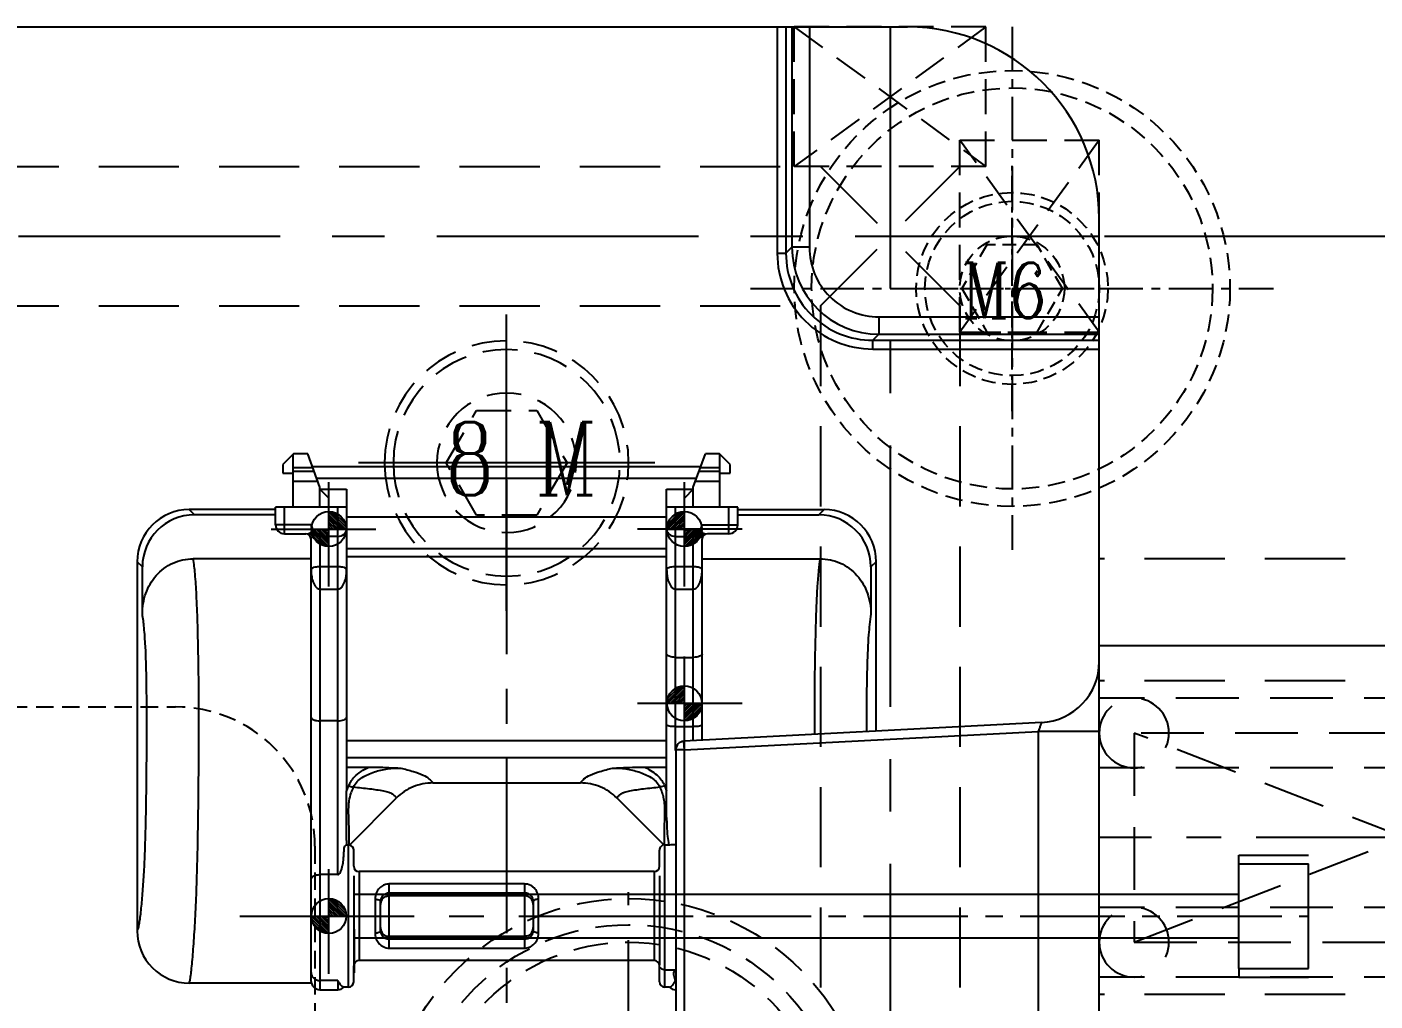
# Model space of a CAD drawing. Header units: millimetres. Extents: x 25970 to 27273, y -22508 to -21586.
# Drawn here: x 26645.1 to 26722.4, y -21771.6 to -21715.7 of the extents above; entities that cross this region are included whole.
import ezdxf

# ---------------------------------------------------------------- set-up
doc = ezdxf.new("R2010")
doc.units = ezdxf.units.MM
doc.header["$LTSCALE"] = 8
for name, pattern in [('CENTER', [2, 1.25, -0.25, 0.25, -0.25]), ('CENTER2', [1.125, 0.75, -0.125, 0.125, -0.125]), ('HIDDEN', [0.375, 0.25, -0.125]), ('HIDDEN2', [0.1875, 0.125, -0.0625])]:
    doc.linetypes.add(name, pattern=pattern)
doc.layers.get('DEFPOINTS').update_dxf_attribs({"color": 6})
for name, color, linetype in [('Cav-cor', 30, 'Continuous'), ('CL', 1, 'Continuous'), ('PIN', 5, 'Continuous'), ('SCREW', 52, 'HIDDEN'), ('SLIDE', 6, 'Continuous'), ('SP', 3, 'Continuous'), ('SPRING', 7, 'Continuous'), ('WT', 4, 'Continuous')]:
    doc.layers.add(name, color=color, linetype=linetype)
doc.layers.add('dim', color=3, linetype='Continuous', lineweight=15)
doc.styles.add('ROMANC', font='RomanC.ttf', dxfattribs={"width": 0.8, "height": 7})
doc.styles.get("Standard").update_dxf_attribs({"font": 'txt.shx', "width": 0.8, "bigfont": 'chineset.shx'})
doc.dimstyles.new('ISO-25', dxfattribs={"dimtxt": 5, "dimasz": 4, "dimexe": 0.3, "dimexo": 0.3, "dimtad": 0, "dimzin": 1, "dimdsep": 46, "dimtxsty": 'Standard', "dimcen": 0, "dimclrd": 3, "dimclre": 3, "dimclrt": 3, "dimazin": 0, "dimtfac": 1, "dimtofl": 0, "dimtmove": 0, "dimatfit": 0, "dimfxl": 0, "dimarcsym": 0})

# ---------------------------------------------------------------- blocks, each defined once
blk = doc.blocks.new('20130710.090407')
at = {"layer": 'SCREW', "linetype": 'CENTER', "ltscale": 0.15}
for p, q in [((0, -7.042), (0, 7.042)), ((-7, 0), (7, 0))]:
    blk.add_line(p, q, dxfattribs=at)
at = {"layer": 'SCREW', "linetype": 'HIDDEN', "ltscale": 0.4}
blk.add_lwpolyline([(-1.443, 2.5), (-2.887, 0), (-1.443, -2.5), (1.443, -2.5), (2.887, 0), (1.443, 2.5)], close=True, dxfattribs=at)
for radius in [5.5, 5, 3]:
    blk.add_circle((0, 0), radius, dxfattribs=at)
at = {"layer": 'dim', "style": 'ROMANC', "width": 0.8}
blk.add_text('M6', height=3.1716, dxfattribs=at).set_placement((-2.885, -1.703))
blk = doc.blocks.new('20130710.090411')
at = {"layer": 'SP', "color": 145, "linetype": 'CENTER', "ltscale": 0.25}
for p, q in [((0, 15), (0, -15)), ((-15, 0), (15, 0))]:
    blk.add_line(p, q, dxfattribs=at)
at = {"layer": 'SP', "color": 145, "linetype": 'HIDDEN', "ltscale": 0.5}
for radius in [12.5, 11.5]:
    blk.add_circle((0, 0), radius, dxfattribs=at)
at = {"layer": 'SCREW'}
blk.add_blockref('20130710.090407', (0, 0), dxfattribs=at)
blk = doc.blocks.new('20160817.182039')
at = {"layer": 'SPRING', "color": 101, "linetype": 'HIDDEN', "ltscale": 1.8}
for p, q in [((-35, 8), (-35, -8)), ((0, 8), (-35, 8)), ((0, 8), (0, -8)), ((-33, -6), (-33, 6)), ((-33, 6), (-2, 6)), ((-33, 6), (-2, -6)), ((-2, 6), (-33, -6)), ((-2, 6), (-2, -6)), ((0, 4), (-35, 4)), ((0, -4), (-35, -4)), ((-2, -6), (-33, -6)), ((0, -8), (-35, -8))]:
    blk.add_line(p, q, dxfattribs=at)
at = {"layer": 'SPRING', "color": 101, "linetype": 'CENTER'}
blk.add_line((0, 0), (-35, 0), dxfattribs=at)
at = {"layer": 'SPRING', "color": 101, "linetype": 'HIDDEN', "ltscale": 1.8}
for centre in [(-33, 6), (-2, 6), (-33, -6), (-2, -6)]:
    blk.add_circle(centre, 2, dxfattribs=at)
blk = doc.blocks.new('20160817.182109')
at = {"linetype": 'HIDDEN', "ltscale": 2.3}
for p, q in [((90, 0), (0, 0)), ((0, 0), (0, -18)), ((90, -18), (0, -18))]:
    blk.add_line(p, q, dxfattribs=at)
blk = doc.blocks.new('cb_8')
at = {"linetype": 'HIDDEN'}
blk.add_circle((0, 0), 7, dxfattribs=at)
at = {"layer": 'SCREW', "linetype": 'CENTER2', "ltscale": 5}
for p, q in [((0, -8.5), (0, 8.5)), ((-8.5, 0), (8.5, 0))]:
    blk.add_line(p, q, dxfattribs=at)
at = {"layer": 'SCREW'}
blk.add_lwpolyline([(-1.732, 3), (-3.464, 0), (-1.732, -3), (1.732, -3), (3.464, 0), (1.732, 3)], close=True, dxfattribs=at)
for radius in [6.5, 4]:
    blk.add_circle((0, 0), radius, dxfattribs=at)
at = {"layer": 'dim', "style": 'ROMANC', "width": 0.8}
blk.add_text('M 8', height=4.1865, dxfattribs=at).set_placement((-5.202, -1.858))
blk = doc.blocks.new('20160826.181820')
at = {"layer": 'SP', "linetype": 'CENTER'}
for p, q in [((0, -11.375), (0, 17.375)), ((-14.375, 3), (14.375, 3))]:
    blk.add_line(p, q, dxfattribs=at)
at = {"layer": 'SP', "linetype": 'HIDDEN'}
for radius in [14, 12.5, 11.5]:
    blk.add_circle((0, 3), radius, dxfattribs=at)
at = {"layer": 'SP'}
for s, p in [('S', (-4.547, 4.663)), ('P', (3.24, -2.327))]:
    blk.add_text(s, height=3.426, dxfattribs=at).set_placement(p)
at = {"layer": 'SP', "color": 6, "insert": (-1.062, -4.37), "char_height": 2.7344, "attachment_point": 5}
blk.add_mtext('Ø25.00', dxfattribs=at)
blk = doc.blocks.new('20150513.114825')
at = {"layer": 'WT', "color": 125, "linetype": 'HIDDEN'}
for p, q in [((-5.5, 8), (5.5, 8)), ((5.5, 8), (-5.5, 0)), ((-5.5, 8), (5.5, 0)), ((-5.5, 0), (-5.5, 8)), ((5.5, 0), (5.5, 8)), ((-5.5, 0), (5.5, 0))]:
    blk.add_line(p, q, dxfattribs=at)
blk = doc.blocks.new('*D27272')
at = {"layer": 'DEFPOINTS', "color": 0}
for p in [(26706.607, -21727.733), (26733.607, -21727.733), (26695.607, -21975.733)]:
    blk.add_point(p, dxfattribs=at)
at = {"layer": 'dim', "color": 3, "lineweight": -2}
for p, q in [((26706.907, -21727.733), (26733.907, -21727.733)), ((26733.607, -21731.733), (26733.607, -21841.774)), ((26733.607, -21971.733), (26733.607, -21861.691)), ((26695.907, -21975.733), (26733.907, -21975.733))]:
    blk.add_line(p, q, dxfattribs=at)
at = {"layer": 'dim', "color": 3}
for points in [[(26734.274, -21731.733), (26732.941, -21731.733), (26733.607, -21727.733)], [(26732.941, -21971.733), (26734.274, -21971.733), (26733.607, -21975.733)]]:
    blk.add_solid(points, dxfattribs=at)
at = {"layer": 'dim', "color": 3, "insert": (26733.607, -21851.733), "char_height": 5, "attachment_point": 5, "rotation": 90}
blk.add_mtext('248.00', dxfattribs=at)

msp = doc.modelspace()

# ---------------------------------------------------------------- hatches: boundary and pattern name
at = {"layer": 'PIN', "linetype": 'CENTER2'}
h = msp.add_hatch(dxfattribs=at)
h.set_pattern_fill('ANSI31', color=181, scale=0.8, angle=90, style=0)
h.set_pattern_definition([(135, (26799.48537, -21538.5486), (-0.07071068, -0.07071068), [])])
h.paths.add_polyline_path([(26662.407, -21744.533), (26661.407, -21744.533, 0.414214), (26662.407, -21745.533)])
h.paths.add_polyline_path([(26662.407, -21743.533), (26662.407, -21744.533), (26663.407, -21744.533, 0.414214)])
h = msp.add_hatch(dxfattribs=at)
h.set_pattern_fill('ANSI31', color=181, scale=0.8, angle=90, style=0)
h.set_pattern_definition([(45, (26545.72955, -21538.5486), (0.07071068, -0.07071068), [])])
h.paths.add_polyline_path([(26682.807, -21744.533), (26683.807, -21744.533, -0.414214), (26682.807, -21745.533)])
h.paths.add_polyline_path([(26682.807, -21743.533), (26682.807, -21744.533), (26681.807, -21744.533, -0.414214)])
h = msp.add_hatch(dxfattribs=at)
h.set_pattern_fill('ANSI31', color=181, scale=0.8, angle=90, style=0)
h.set_pattern_definition([(45, (26545.72955, -21548.5486), (0.07071068, -0.07071068), [])])
h.paths.add_polyline_path([(26682.807, -21754.533), (26683.807, -21754.533, -0.414214), (26682.807, -21755.533)])
h.paths.add_polyline_path([(26682.807, -21753.533), (26682.807, -21754.533), (26681.807, -21754.533, -0.414214)])
h = msp.add_hatch(dxfattribs=at)
h.set_pattern_fill('ANSI31', color=181, scale=0.8, angle=90, style=0)
h.set_pattern_definition([(135, (26799.48537, -21560.7486), (-0.07071068, -0.07071068), [])])
h.paths.add_polyline_path([(26662.407, -21766.733), (26661.407, -21766.733, 0.414214), (26662.407, -21767.733)])
h.paths.add_polyline_path([(26662.407, -21765.733), (26662.407, -21766.733), (26663.407, -21766.733, 0.414214)])

# ---------------------------------------------------------------- linework, layer by layer
at = {"linetype": 'HIDDEN2'}
msp.add_lwpolyline([(26639.607, -21754.733), (26653.607, -21754.733, -0.414214), (26661.607, -21762.733), (26661.607, -21806.733, -0.414214), (26653.607, -21814.733), (26639.607, -21814.733, -0.414214), (26631.607, -21806.733), (26631.607, -21762.733, -0.414214)], format="xyb", close=True, dxfattribs=at)
at = {"layer": 'Cav-cor', "color": 241}
for p, q in [((26547.607, -21715.733), (26695.607, -21715.733)), ((26688.133, -21715.733), (26688.133, -21728.715)), ((26688.632, -21715.733), (26688.632, -21728.715)), ((26688.977, -21715.733), (26688.977, -21728.37)), ((26689.976, -21715.733), (26689.976, -21728.37)), ((26706.607, -21964.733), (26706.607, -21726.733)), ((26688.133, -21728.715), (26688.632, -21728.715)), ((26688.977, -21728.37), (26688.632, -21728.715)), ((26689.976, -21728.37), (26688.977, -21728.37)), ((26693.97, -21732.364), (26693.97, -21733.363)), ((26693.97, -21732.364), (26706.607, -21732.364)), ((26693.97, -21733.363), (26693.625, -21733.708)), ((26693.97, -21733.363), (26706.607, -21733.363)), ((26693.625, -21734.207), (26693.625, -21733.708)), ((26693.625, -21733.708), (26706.607, -21733.708)), ((26693.625, -21734.207), (26706.607, -21734.207)), ((26660.388, -21740.213), (26659.776, -21740.825)), ((26660.367, -21743.273), (26660.367, -21740.233)), ((26661.204, -21740.213), (26660.388, -21740.213)), ((26661.897, -21742.14), (26661.204, -21740.213)), ((26683.317, -21742.14), (26684.011, -21740.213)), ((26684.827, -21740.213), (26684.011, -21740.213)), ((26685.439, -21740.825), (26684.827, -21740.213)), ((26684.847, -21743.273), (26684.847, -21740.213)), ((26659.776, -21740.825), (26659.776, -21741.335)), ((26661.497, -21741.029), (26660.367, -21741.029)), ((26683.737, -21740.974), (26661.478, -21740.974)), ((26684.847, -21741.029), (26683.717, -21741.029)), ((26685.439, -21741.335), (26685.439, -21740.825)), ((26659.776, -21741.335), (26660.367, -21741.335)), ((26661.571, -21741.233), (26660.367, -21741.233)), ((26660.367, -21741.793), (26661.773, -21741.793)), ((26661.708, -21741.612), (26683.507, -21741.612)), ((26683.442, -21741.793), (26684.847, -21741.793)), ((26684.847, -21741.233), (26683.644, -21741.233)), ((26684.847, -21741.335), (26685.439, -21741.335)), ((26661.897, -21743.273), (26661.897, -21742.14)), ((26661.897, -21742.253), (26663.427, -21742.253)), ((26661.897, -21742.253), (26662.407, -21742.763)), ((26662.407, -21743.273), (26662.407, -21742.763)), ((26663.427, -21742.253), (26663.427, -21759.564)), ((26681.787, -21761.08), (26681.787, -21742.253)), ((26681.787, -21742.253), (26683.317, -21742.253)), ((26683.317, -21742.253), (26682.807, -21742.763)), ((26682.807, -21743.273), (26682.807, -21742.763)), ((26683.317, -21743.273), (26683.317, -21742.14)), ((26659.347, -21743.416), (26654.396, -21743.416)), ((26654.697, -21743.717), (26654.396, -21743.416)), ((26659.347, -21744.293), (26659.347, -21743.273)), ((26663.427, -21743.273), (26659.347, -21743.273)), ((26659.857, -21744.803), (26659.857, -21743.273)), ((26662.917, -21764.356), (26662.917, -21743.273)), ((26685.867, -21743.273), (26681.787, -21743.273)), ((26682.297, -21755.869), (26682.297, -21743.273)), ((26685.357, -21744.803), (26685.357, -21743.273)), ((26685.867, -21744.293), (26685.867, -21743.273)), ((26685.867, -21743.416), (26690.819, -21743.416)), ((26690.819, -21743.416), (26690.518, -21743.717)), ((26659.347, -21743.717), (26654.697, -21743.717)), ((26661.396, -21744.293), (26659.347, -21744.293)), ((26663.427, -21743.832), (26681.787, -21743.832)), ((26683.819, -21744.293), (26685.867, -21744.293)), ((26685.867, -21743.717), (26690.518, -21743.717)), ((26659.857, -21744.803), (26661.081, -21744.803)), ((26661.481, -21744.539), (26663.427, -21744.539)), ((26661.534, -21744.803), (26661.897, -21744.803)), ((26661.897, -21744.803), (26661.897, -21770.957)), ((26662.917, -21744.955), (26661.897, -21744.955)), ((26681.787, -21744.539), (26683.734, -21744.539)), ((26682.297, -21744.955), (26683.317, -21744.955)), ((26683.317, -21756.68), (26683.317, -21744.803)), ((26683.317, -21744.803), (26683.681, -21744.803)), ((26685.357, -21744.803), (26684.133, -21744.803)), ((26661.387, -21770.495), (26661.387, -21745.109)), ((26663.427, -21745.654), (26681.787, -21745.654)), ((26683.827, -21756.653), (26683.827, -21745.109)), ((26651.407, -21746.405), (26651.407, -21767.587)), ((26651.708, -21746.706), (26651.407, -21746.405)), ((26661.387, -21746.237), (26654.625, -21746.237)), ((26663.427, -21746.107), (26681.787, -21746.107)), ((26683.827, -21746.237), (26690.59, -21746.237)), ((26693.807, -21746.405), (26693.506, -21746.706)), ((26693.807, -21756.13), (26693.807, -21746.405)), ((26651.708, -21749.408), (26651.708, -21746.706)), ((26661.897, -21746.679), (26662.917, -21746.679)), ((26682.297, -21746.679), (26683.317, -21746.679)), ((26693.506, -21746.706), (26693.506, -21749.408)), ((26661.897, -21747.982), (26662.917, -21747.982)), ((26682.297, -21747.982), (26683.317, -21747.982)), ((26682.297, -21751.893), (26683.317, -21751.893)), ((26662.917, -21755.538), (26661.897, -21755.538)), ((26682.297, -21755.869), (26683.317, -21755.869)), ((26703.291, -21755.633), (26682.781, -21756.708)), ((26663.427, -21756.669), (26681.787, -21756.669)), ((26682.807, -21757.207), (26703.107, -21756.143)), ((26703.107, -21756.143), (26703.107, -21778.05)), ((26706.607, -21756.143), (26703.107, -21756.143)), ((26682.307, -21757.207), (26682.307, -21774.9)), ((26682.807, -21757.207), (26682.307, -21757.207)), ((26682.807, -21757.207), (26682.781, -21756.708)), ((26682.807, -21774.9), (26682.807, -21757.207)), ((26663.427, -21757.63), (26681.787, -21757.63)), ((26663.427, -21758.186), (26664.7, -21758.186)), ((26680.515, -21758.186), (26681.787, -21758.186)), ((26663.426, -21761.284), (26663.427, -21759.564)), ((26668.374, -21759.098), (26676.841, -21759.098)), ((26663.587, -21762.658), (26666.286, -21759.959)), ((26681.618, -21762.649), (26678.929, -21759.959)), ((26663.426, -21761.403), (26663.426, -21761.284)), ((26663.426, -21761.518), (26663.426, -21761.403)), ((26663.426, -21761.679), (26663.426, -21761.518)), ((26663.426, -21762.4), (26663.426, -21761.679)), ((26663.482, -21762.661), (26663.426, -21762.667)), ((26663.529, -21762.656), (26663.482, -21762.661)), ((26663.529, -21770.813), (26663.529, -21762.667)), ((26681.629, -21762.658), (26681.617, -21762.661)), ((26681.636, -21762.653), (26681.635, -21762.666)), ((26681.685, -21770.813), (26681.685, -21762.653)), ((26682.297, -21762.653), (26682.196, -21762.653)), ((26682.297, -21762.653), (26682.196, -21762.653)), ((26663.835, -21763.877), (26663.835, -21762.959)), ((26681.379, -21763.877), (26681.379, -21762.961)), ((26662.917, -21764.356), (26661.897, -21764.356)), ((26681.073, -21764.183), (26664.141, -21764.183)), ((26664.141, -21764.239), (26664.141, -21769.283)), ((26681.073, -21764.239), (26681.073, -21769.283)), ((26663.835, -21764.426), (26663.835, -21769.525)), ((26665.875, -21768.574), (26665.875, -21764.891)), ((26673.627, -21764.891), (26665.875, -21764.891)), ((26673.627, -21764.891), (26673.627, -21768.574)), ((26681.379, -21764.426), (26681.379, -21769.526)), ((26665.059, -21765.77), (26665.059, -21767.695)), ((26665.365, -21767.58), (26665.365, -21765.885)), ((26673.627, -21765.417), (26665.875, -21765.417)), ((26673.627, -21765.564), (26665.875, -21765.564)), ((26674.137, -21765.885), (26674.137, -21767.58)), ((26674.443, -21767.695), (26674.443, -21765.77)), ((26673.627, -21767.901), (26665.875, -21767.901)), ((26665.875, -21768.048), (26673.627, -21768.048)), ((26665.875, -21768.574), (26673.627, -21768.574)), ((26663.835, -21770.507), (26663.835, -21769.589)), ((26681.073, -21769.283), (26664.141, -21769.283)), ((26681.379, -21770.507), (26681.379, -21769.589)), ((26681.685, -21769.816), (26682.297, -21769.816)), ((26661.405, -21770.576), (26654.396, -21770.576)), ((26662.917, -21770.43), (26661.897, -21770.43)), ((26662.917, -21770.43), (26662.917, -21770.957)), ((26661.898, -21770.957), (26662.917, -21770.957)), ((26663.529, -21770.813), (26663.272, -21770.813)), ((26681.943, -21770.813), (26681.685, -21770.813))]:
    msp.add_line(p, q, dxfattribs=at)
for centre, radius, start, end in [((26695.607, -21726.733), 11, 0, 90), ((26693.623, -21728.717), 5.49, 179.97181, 270.02799), ((26693.621, -21728.719), 4.989, 179.94997, 270.05003), ((26693.971, -21728.369), 4.994, 180.01243, 269.98757), ((26693.968, -21728.372), 3.992, 179.97132, 270.02863), ((26659.857, -21744.293), 0.51, 180, 270), ((26685.357, -21744.293), 0.51, 270, 0), ((26661.081, -21745.109), 0.306, 0, 90), ((26661.319, -21745.091), 0.339, 72.30832, 85.27167), ((26663.32, -21746.315), 2.519, 138.25908, 139.30764), ((26663.33, -21746.323), 2.532, 137.10816, 138.25971), ((26662.366, -21744.027), 1.022, 210.07617, 214.1885), ((26661.832, -21744.471), 0.467, 225.17133, 233.36186), ((26662.46, -21743.963), 1.136, 214.18898, 218.76522), ((26662.529, -21743.907), 1.224, 218.76818, 226.99051), ((26661.897, -21744.334), 0.621, 258.43762, 270.00888), ((26682.678, -21743.899), 1.236, 313.03007, 318.01367), ((26682.702, -21743.921), 1.204, 318.01698, 321.2633), ((26683.253, -21744.703), 0.433, 340.73015, 346.73843), ((26683.896, -21745.091), 0.339, 94.73518, 133.50256), ((26679.217, -21743.239), 4.726, 340.67403, 341.31147), ((26682.069, -21744.165), 1.727, 343.66709, 345.46451), ((26682.283, -21745.894), 1.952, 36.92978, 38.43454), ((26684.133, -21745.109), 0.306, 90, 180), ((26682.659, -21745.612), 1.483, 35.36719, 36.95608), ((26703.107, -21752.138), 3.5, 273, 0), ((26682.807, -21757.207), 0.5, 93, 180), ((26664.941, -21759.837), 1.513, 147.72764, 157.62341), ((26666.552, -21760.581), 3.008, 155.31211, 162.2444), ((26797.9, -21762.418), 134.474, 179.99258, 180.1061), ((26663.529, -21762.959), 0.306, 360, 79.11968), ((26675.606, -21763.703), 6.389, 9.25702, 9.72518), ((26664.141, -21763.877), 0.306, 180, 270), ((26681.073, -21763.877), 0.306, 270, 0), ((26673.627, -21765.673), 0.782, 62.58938, 89.99146), ((26673.618, -21765.691), 0.802, 50.03862, 62.58989), ((26666.042, -21765.77), 0.983, 173.83406, 180.00591), ((26665.874, -21766.073), 0.508, 112.35823, 179.9398), ((26665.825, -21765.885), 0.459, 172.86706, 180.0071), ((26673.627, -21765.999), 0.582, 78.29478, 89.9839), ((26673.629, -21766.073), 0.508, 0.06019, 67.64175), ((26673.691, -21765.883), 0.446, 359.98774, 23.40787), ((26673.469, -21765.769), 0.974, 359.97377, 12.88782), ((26665.874, -21767.393), 0.508, 180.0602, 247.64177), ((26673.629, -21767.393), 0.508, 292.35823, 359.9398), ((26654.393, -21767.59), 2.986, 179.94908, 270.04756), ((26666.034, -21767.696), 0.974, 179.97356, 192.94794), ((26665.812, -21767.582), 0.446, 179.98786, 203.51496), ((26665.876, -21767.466), 0.582, 258.33611, 269.98436), ((26673.678, -21767.58), 0.459, 352.83364, 0.00713), ((26673.461, -21767.696), 0.983, 353.80517, 0.00596), ((26665.885, -21767.775), 0.802, 230.20138, 242.70485), ((26665.876, -21767.792), 0.782, 242.70438, 269.992), ((26664.141, -21769.589), 0.306, 90, 180), ((26681.073, -21769.589), 0.306, 0, 90), ((26663.529, -21770.507), 0.306, 270, 0), ((26681.685, -21770.507), 0.306, 180, 270), ((26661.898, -21770.449), 0.508, 219.79197, 269.94679), ((26662.917, -21770.45), 0.507, 270.03661, 314.35039), ((26682.298, -21770.45), 0.507, 225.64212, 271.09275)]:
    msp.add_arc(centre, radius, start, end, dxfattribs=at)
for centre, major_axis, ratio, start_param, end_param in [((26654.419, -21746.428), (2.137, -2.137), 0.992433, 2.359993, 3.923193), ((26690.796, -21746.428), (2.137, 2.137), 0.992433, -0.7816, 0.7816), ((26654.72, -21746.729), (-2.137, 2.137), 0.992433, -0.7816, 0.7816), ((26661.897, -21744.178), (0, 0.625), 0.815879, 1.755973, 2.187344), ((26683.317, -21744.178), (0, 0.625), 0.815879, -2.187344, -1.755973), ((26690.495, -21746.729), (-2.137, -2.137), 0.992433, 2.359993, 3.923193)]:
    msp.add_ellipse(centre, major_axis=major_axis, ratio=ratio, start_param=start_param, end_param=end_param, dxfattribs=at)
for points, knots in [([(26661.448, -21744.506), (26661.443, -21744.49), (26661.422, -21744.419), (26661.405, -21744.348), (26661.396, -21744.293)], [0, 0, 0, 0, 0.240422, 1, 1, 1, 1]), ([(26683.819, -21744.293), (26683.816, -21744.311), (26683.803, -21744.382), (26683.783, -21744.452), (26683.768, -21744.504)], [0, 0, 0, 0, 0.256681, 1, 1, 1, 1]), ([(26661.478, -21744.966), (26661.47, -21744.95), (26661.434, -21744.89), (26661.376, -21744.842), (26661.327, -21744.822)], [0, 0, 0, 0, 0.256616, 1, 1, 1, 1]), ([(26661.347, -21744.754), (26661.349, -21744.751), (26661.358, -21744.738), (26661.368, -21744.725), (26661.375, -21744.715)], [0, 0, 0, 0, 0.225189, 1, 1, 1, 1]), ([(26661.478, -21744.966), (26661.468, -21744.973), (26661.436, -21744.998), (26661.409, -21745.031), (26661.398, -21745.058)], [0, 0, 0, 0, 0.296253, 1, 1, 1, 1]), ([(26661.475, -21744.6), (26661.473, -21744.593), (26661.464, -21744.561), (26661.455, -21744.53), (26661.448, -21744.506)], [0, 0, 0, 0, 0.237615, 1, 1, 1, 1]), ([(26661.553, -21744.846), (26661.551, -21744.855), (26661.542, -21744.887), (26661.525, -21744.918), (26661.51, -21744.937)], [0, 0, 0, 0, 0.27388, 1, 1, 1, 1]), ([(26662.917, -21744.955), (26663.044, -21744.955), (26663.24, -21744.895), (26663.398, -21744.708), (26663.427, -21744.594), (26663.427, -21744.539)], [0, 0, 0, 0, 0.529399, 0.772061, 1, 1, 1, 1]), ([(26681.787, -21744.539), (26681.787, -21744.594), (26681.816, -21744.708), (26681.975, -21744.895), (26682.171, -21744.955), (26682.297, -21744.955)], [0, 0, 0, 0, 0.227939, 0.470601, 1, 1, 1, 1]), ([(26683.661, -21744.846), (26683.664, -21744.855), (26683.673, -21744.887), (26683.69, -21744.918), (26683.705, -21744.937)], [0, 0, 0, 0, 0.274264, 1, 1, 1, 1]), ([(26683.737, -21744.966), (26683.747, -21744.973), (26683.779, -21744.998), (26683.806, -21745.031), (26683.817, -21745.058)], [0, 0, 0, 0, 0.296273, 1, 1, 1, 1]), ([(26683.768, -21744.504), (26683.761, -21744.528), (26683.751, -21744.559), (26683.743, -21744.59), (26683.741, -21744.597)], [0, 0, 0, 0, 0.762078, 1, 1, 1, 1]), ([(26683.741, -21744.597), (26683.748, -21744.604), (26683.772, -21744.631), (26683.796, -21744.659), (26683.812, -21744.68)], [0, 0, 0, 0, 0.265023, 1, 1, 1, 1]), ([(26683.988, -21744.803), (26683.937, -21744.803), (26683.866, -21744.824), (26683.813, -21744.867), (26683.8, -21744.88)], [0, 0, 0, 0, 0.743824, 1, 1, 1, 1]), ([(26651.708, -21749.408), (26651.708, -21749.011), (26651.835, -21748.207), (26652.444, -21747.148), (26653.424, -21746.412), (26654.228, -21746.237), (26654.625, -21746.237)], [0, 0, 0, 0, 0.250361, 0.500408, 0.750221, 1, 1, 1, 1]), ([(26654.396, -21770.576), (26654.406, -21770.557), (26654.423, -21770.505), (26654.457, -21770.358), (26654.495, -21770.095), (26654.541, -21769.697), (26654.587, -21769.199), (26654.633, -21768.619), (26654.679, -21767.972), (26654.724, -21767.269), (26654.779, -21766.236), (26654.834, -21764.843), (26654.88, -21763.075), (26654.913, -21761.218), (26654.935, -21759.314), (26654.95, -21757.39), (26654.957, -21754.83), (26654.937, -21752.318), (26654.881, -21749.935), (26654.825, -21748.421), (26654.75, -21747.213), (26654.673, -21746.522), (26654.625, -21746.237)], [0, 0, 0, 0, 0.00264, 0.006634, 0.018569, 0.035285, 0.056048, 0.08013, 0.106901, 0.135871, 0.166812, 0.234173, 0.307543, 0.38441, 0.462837, 0.541868, 0.621192, 0.777993, 0.850991, 0.914548, 0.964479, 1, 1, 1, 1]), ([(26690.59, -21746.237), (26690.553, -21746.458), (26690.489, -21746.977), (26690.421, -21747.871), (26690.368, -21748.983), (26690.309, -21750.787), (26690.267, -21753.253), (26690.261, -21755.28), (26690.263, -21756.316)], [0, 0, 0, 0, 0.066506, 0.155277, 0.266755, 0.397439, 0.691926, 1, 1, 1, 1]), ([(26690.59, -21746.237), (26690.986, -21746.237), (26691.791, -21746.411), (26692.771, -21747.148), (26693.38, -21748.207), (26693.506, -21749.011), (26693.506, -21749.408)], [0, 0, 0, 0, 0.249778, 0.499593, 0.749639, 1, 1, 1, 1]), ([(26661.387, -21746.849), (26661.388, -21746.804), (26661.491, -21746.737), (26661.661, -21746.693), (26661.806, -21746.679), (26661.897, -21746.679)], [0, 0, 0, 0, 0.24471, 0.512651, 1, 1, 1, 1]), ([(26661.387, -21746.849), (26661.388, -21746.96), (26661.402, -21747.183), (26661.46, -21747.456), (26661.539, -21747.665), (26661.621, -21747.811), (26661.732, -21747.937), (26661.842, -21747.982), (26661.897, -21747.982)], [0, 0, 0, 0, 0.25022, 0.500379, 0.625592, 0.750819, 0.875921, 1, 1, 1, 1]), ([(26662.917, -21746.679), (26663.009, -21746.679), (26663.154, -21746.693), (26663.324, -21746.737), (26663.427, -21746.804), (26663.427, -21746.849)], [0, 0, 0, 0, 0.48738, 0.755301, 1, 1, 1, 1]), ([(26662.917, -21747.982), (26662.973, -21747.982), (26663.083, -21747.937), (26663.194, -21747.811), (26663.276, -21747.665), (26663.355, -21747.456), (26663.413, -21747.183), (26663.427, -21746.96), (26663.427, -21746.849)], [0, 0, 0, 0, 0.124103, 0.249202, 0.374425, 0.499635, 0.749787, 1, 1, 1, 1]), ([(26681.787, -21746.849), (26681.788, -21746.804), (26681.891, -21746.737), (26682.061, -21746.693), (26682.206, -21746.679), (26682.297, -21746.679)], [0, 0, 0, 0, 0.244699, 0.51262, 1, 1, 1, 1]), ([(26681.787, -21746.849), (26681.788, -21746.96), (26681.802, -21747.183), (26681.86, -21747.456), (26681.939, -21747.665), (26682.021, -21747.811), (26682.132, -21747.937), (26682.242, -21747.982), (26682.297, -21747.982)], [0, 0, 0, 0, 0.250213, 0.500365, 0.625575, 0.750798, 0.875897, 1, 1, 1, 1]), ([(26683.317, -21746.679), (26683.409, -21746.679), (26683.554, -21746.693), (26683.724, -21746.737), (26683.827, -21746.804), (26683.827, -21746.849)], [0, 0, 0, 0, 0.487349, 0.755291, 1, 1, 1, 1]), ([(26683.317, -21747.982), (26683.373, -21747.982), (26683.483, -21747.937), (26683.594, -21747.811), (26683.676, -21747.665), (26683.755, -21747.456), (26683.813, -21747.183), (26683.827, -21746.96), (26683.827, -21746.849)], [0, 0, 0, 0, 0.124079, 0.249181, 0.374408, 0.499621, 0.74978, 1, 1, 1, 1]), ([(26651.407, -21767.587), (26651.42, -21767.574), (26651.443, -21767.533), (26651.485, -21767.413), (26651.53, -21767.197), (26651.58, -21766.877), (26651.628, -21766.487), (26651.672, -21766.046), (26651.73, -21765.38), (26651.794, -21764.467), (26651.854, -21763.288), (26651.895, -21762.02), (26651.923, -21760.696), (26651.942, -21759.343), (26651.955, -21757.978), (26651.966, -21756.149), (26651.963, -21753.907), (26651.921, -21751.767), (26651.823, -21750.283), (26651.751, -21749.667), (26651.708, -21749.407)], [0, 0, 0, 0, 0.00303, 0.007576, 0.020975, 0.039154, 0.060966, 0.08553, 0.112231, 0.170935, 0.236148, 0.306521, 0.379696, 0.454156, 0.529168, 0.604455, 0.755131, 0.898132, 0.95663, 1, 1, 1, 1]), ([(26693.506, -21749.408), (26693.442, -21749.804), (26693.348, -21750.769), (26693.281, -21752.371), (26693.252, -21754.223), (26693.25, -21755.509), (26693.251, -21756.159)], [0, 0, 0, 0, 0.178178, 0.429431, 0.711689, 1, 1, 1, 1]), ([(26682.297, -21751.893), (26682.232, -21751.893), (26682.107, -21751.882), (26681.933, -21751.844), (26681.787, -21751.762), (26681.787, -21751.694)], [0, 0, 0, 0, 0.342298, 0.641274, 1, 1, 1, 1]), ([(26683.827, -21751.694), (26683.827, -21751.762), (26683.682, -21751.844), (26683.508, -21751.882), (26683.383, -21751.893), (26683.317, -21751.893)], [0, 0, 0, 0, 0.358726, 0.657702, 1, 1, 1, 1]), ([(26661.387, -21755.323), (26661.387, -21755.352), (26661.431, -21755.421), (26661.547, -21755.485), (26661.709, -21755.528), (26661.832, -21755.538), (26661.897, -21755.538)], [0, 0, 0, 0, 0.150822, 0.374489, 0.666981, 1, 1, 1, 1]), ([(26662.917, -21755.538), (26662.983, -21755.538), (26663.108, -21755.527), (26663.286, -21755.484), (26663.427, -21755.394), (26663.427, -21755.322)], [0, 0, 0, 0, 0.337095, 0.633011, 1, 1, 1, 1]), ([(26682.297, -21755.869), (26682.232, -21755.869), (26682.113, -21755.865), (26681.95, -21755.844), (26681.85, -21755.823), (26681.787, -21755.788), (26681.787, -21755.769)], [0, 0, 0, 0, 0.36734, 0.681153, 0.897752, 1, 1, 1, 1]), ([(26682.299, -21757.24), (26682.299, -21757.125), (26682.298, -21756.668), (26682.297, -21756.211), (26682.297, -21755.869)], [0, 0, 0, 0, 0.251693, 1, 1, 1, 1]), ([(26683.827, -21755.769), (26683.827, -21755.788), (26683.765, -21755.823), (26683.665, -21755.844), (26683.502, -21755.865), (26683.383, -21755.869), (26683.317, -21755.869)], [0, 0, 0, 0, 0.102248, 0.318847, 0.63266, 1, 1, 1, 1]), ([(26703.291, -21755.633), (26703.293, -21755.63), (26703.279, -21755.659), (26703.277, -21755.676), (26703.254, -21755.732), (26703.233, -21755.793), (26703.205, -21755.871), (26703.164, -21755.988), (26703.129, -21756.08), (26703.107, -21756.143)], [0, 0, 0, 0, 0.020891, 0.082021, 0.179389, 0.307457, 0.459879, 0.630167, 1, 1, 1, 1]), ([(26663.662, -21759.03), (26663.721, -21758.936), (26664.001, -21758.581), (26664.392, -21758.329), (26664.7, -21758.186)], [0, 0, 0, 0, 0.245784, 1, 1, 1, 1]), ([(26664.7, -21758.186), (26664.856, -21758.186), (26665.467, -21758.194), (26666.078, -21758.224), (26666.532, -21758.249)], [0, 0, 0, 0, 0.255034, 1, 1, 1, 1]), ([(26678.683, -21758.249), (26678.832, -21758.241), (26679.443, -21758.209), (26680.054, -21758.186), (26680.515, -21758.186)], [0, 0, 0, 0, 0.245182, 1, 1, 1, 1]), ([(26680.515, -21758.186), (26680.604, -21758.227), (26680.945, -21758.403), (26681.259, -21758.647), (26681.439, -21758.87)], [0, 0, 0, 0, 0.253188, 1, 1, 1, 1]), ([(26663.819, -21759.325), (26663.92, -21759.101), (26664.216, -21758.832), (26664.657, -21758.598), (26665.137, -21758.415), (26665.764, -21758.278), (26666.277, -21758.246), (26666.532, -21758.249)], [0, 0, 0, 0, 0.242323, 0.368622, 0.495126, 0.747687, 1, 1, 1, 1]), ([(26666.532, -21758.249), (26666.776, -21758.306), (26667.212, -21758.418), (26667.768, -21758.609), (26668.155, -21758.832), (26668.314, -21759.017), (26668.375, -21759.098)], [0, 0, 0, 0, 0.363059, 0.650966, 0.852092, 1, 1, 1, 1]), ([(26676.84, -21759.098), (26676.901, -21759.016), (26677.06, -21758.832), (26677.447, -21758.609), (26678.003, -21758.418), (26678.439, -21758.306), (26678.683, -21758.249)], [0, 0, 0, 0, 0.147947, 0.349065, 0.636958, 1, 1, 1, 1]), ([(26678.683, -21758.249), (26678.938, -21758.246), (26679.451, -21758.278), (26680.078, -21758.416), (26680.558, -21758.598), (26680.999, -21758.832), (26681.295, -21759.101), (26681.396, -21759.325)], [0, 0, 0, 0, 0.252323, 0.504924, 0.631441, 0.757732, 1, 1, 1, 1]), ([(26681.439, -21758.87), (26681.463, -21758.901), (26681.555, -21759.022), (26681.63, -21759.157), (26681.673, -21759.261)], [0, 0, 0, 0, 0.255041, 1, 1, 1, 1]), ([(26663.427, -21759.578), (26663.436, -21759.552), (26663.471, -21759.445), (26663.51, -21759.34), (26663.542, -21759.261)], [0, 0, 0, 0, 0.245385, 1, 1, 1, 1]), ([(26663.542, -21759.261), (26663.558, -21759.268), (26663.621, -21759.29), (26663.686, -21759.307), (26663.734, -21759.316)], [0, 0, 0, 0, 0.262802, 1, 1, 1, 1]), ([(26663.563, -21760.263), (26663.568, -21760.215), (26663.594, -21760.012), (26663.64, -21759.812), (26663.688, -21759.664)], [0, 0, 0, 0, 0.237463, 1, 1, 1, 1]), ([(26663.734, -21759.316), (26663.742, -21759.317), (26663.77, -21759.321), (26663.798, -21759.324), (26663.819, -21759.325)], [0, 0, 0, 0, 0.263351, 1, 1, 1, 1]), ([(26663.819, -21759.325), (26664.129, -21759.36), (26664.704, -21759.424), (26665.381, -21759.513), (26665.819, -21759.61), (26666.042, -21759.707), (26666.187, -21759.831), (26666.256, -21759.918), (26666.287, -21759.959)], [0, 0, 0, 0, 0.358111, 0.664508, 0.783855, 0.872918, 0.941163, 1, 1, 1, 1]), ([(26668.374, -21759.098), (26667.991, -21759.098), (26667.215, -21759.248), (26666.558, -21759.688), (26666.286, -21759.959)], [0, 0, 0, 0, 0.50004, 1, 1, 1, 1]), ([(26678.929, -21759.959), (26678.657, -21759.688), (26678, -21759.248), (26677.224, -21759.098), (26676.841, -21759.098)], [0, 0, 0, 0, 0.49996, 1, 1, 1, 1]), ([(26678.928, -21759.959), (26678.959, -21759.918), (26679.028, -21759.831), (26679.173, -21759.707), (26679.396, -21759.61), (26679.834, -21759.513), (26680.511, -21759.424), (26681.086, -21759.36), (26681.396, -21759.325)], [0, 0, 0, 0, 0.058837, 0.127081, 0.216145, 0.335491, 0.641889, 1, 1, 1, 1]), ([(26681.481, -21759.316), (26681.473, -21759.317), (26681.445, -21759.321), (26681.417, -21759.324), (26681.396, -21759.325)], [0, 0, 0, 0, 0.26335, 1, 1, 1, 1]), ([(26681.396, -21759.325), (26681.413, -21759.363), (26681.479, -21759.514), (26681.532, -21759.67), (26681.564, -21759.787)], [0, 0, 0, 0, 0.258098, 1, 1, 1, 1]), ([(26681.673, -21759.261), (26681.656, -21759.268), (26681.594, -21759.29), (26681.529, -21759.307), (26681.481, -21759.316)], [0, 0, 0, 0, 0.262796, 1, 1, 1, 1]), ([(26681.673, -21759.261), (26681.684, -21759.288), (26681.725, -21759.392), (26681.762, -21759.498), (26681.787, -21759.578)], [0, 0, 0, 0, 0.254512, 1, 1, 1, 1]), ([(26663.541, -21760.68), (26663.542, -21760.647), (26663.544, -21760.507), (26663.552, -21760.368), (26663.563, -21760.263)], [0, 0, 0, 0, 0.241337, 1, 1, 1, 1]), ([(26681.564, -21759.787), (26681.575, -21759.828), (26681.613, -21759.983), (26681.639, -21760.141), (26681.652, -21760.259)], [0, 0, 0, 0, 0.260418, 1, 1, 1, 1]), ([(26681.652, -21760.259), (26681.681, -21760.528), (26681.673, -21760.92), (26681.655, -21761.418), (26681.645, -21761.74), (26681.645, -21762.024), (26681.653, -21762.266), (26681.648, -21762.472), (26681.639, -21762.596), (26681.636, -21762.653)], [0, 0, 0, 0, 0.339393, 0.488723, 0.623846, 0.742745, 0.844179, 0.92769, 1, 1, 1, 1]), ([(26663.547, -21761.028), (26663.546, -21761), (26663.543, -21760.884), (26663.541, -21760.768), (26663.541, -21760.68)], [0, 0, 0, 0, 0.243164, 1, 1, 1, 1]), ([(26663.556, -21761.318), (26663.555, -21761.295), (26663.552, -21761.198), (26663.549, -21761.101), (26663.547, -21761.028)], [0, 0, 0, 0, 0.243679, 1, 1, 1, 1]), ([(26663.564, -21762.301), (26663.564, -21762.156), (26663.576, -21761.829), (26663.562, -21761.501), (26663.556, -21761.318)], [0, 0, 0, 0, 0.440886, 1, 1, 1, 1]), ([(26681.787, -21761.08), (26681.787, -21761.241), (26681.797, -21761.607), (26681.826, -21762.123), (26681.878, -21762.475), (26681.903, -21762.624)], [0, 0, 0, 0, 0.311906, 0.70775, 1, 1, 1, 1]), ([(26662.917, -21764.356), (26662.988, -21764.356), (26663.083, -21764.212), (26663.144, -21764.037), (26663.191, -21763.857), (26663.23, -21763.641), (26663.256, -21763.396), (26663.271, -21763.141), (26663.281, -21762.938), (26663.303, -21762.787), (26663.34, -21762.692), (26663.385, -21762.653), (26663.404, -21762.653)], [0, 0, 0, 0, 0.115177, 0.221534, 0.32124, 0.414622, 0.581868, 0.721876, 0.833016, 0.914561, 0.968635, 1, 1, 1, 1]), ([(26663.587, -21762.658), (26663.578, -21762.656), (26663.565, -21762.655), (26663.553, -21762.655), (26663.549, -21762.655)], [0, 0, 0, 0, 0.71565, 1, 1, 1, 1]), ([(26663.579, -21762.657), (26663.578, -21762.63), (26663.57, -21762.511), (26663.564, -21762.392), (26663.564, -21762.301)], [0, 0, 0, 0, 0.228601, 1, 1, 1, 1]), ([(26681.618, -21762.649), (26681.57, -21762.66), (26681.478, -21762.709), (26681.42, -21762.795), (26681.402, -21762.841)], [0, 0, 0, 0, 0.49962, 1, 1, 1, 1]), ([(26681.685, -21762.656), (26681.68, -21762.656), (26681.661, -21762.655), (26681.641, -21762.656), (26681.628, -21762.658)], [0, 0, 0, 0, 0.292835, 1, 1, 1, 1]), ([(26681.912, -21762.675), (26681.887, -21762.674), (26681.811, -21762.67), (26681.736, -21762.661), (26681.685, -21762.656)], [0, 0, 0, 0, 0.3324, 1, 1, 1, 1]), ([(26682.196, -21762.653), (26682.17, -21762.653), (26682.09, -21762.653), (26682.01, -21762.657), (26681.957, -21762.666)], [0, 0, 0, 0, 0.319728, 1, 1, 1, 1]), ([(26661.387, -21764.624), (26661.387, -21764.588), (26661.425, -21764.505), (26661.544, -21764.423), (26661.707, -21764.368), (26661.832, -21764.356), (26661.897, -21764.356)], [0, 0, 0, 0, 0.174959, 0.40146, 0.683803, 1, 1, 1, 1]), ([(26665.368, -21765.077), (26665.284, -21765.149), (26665.141, -21765.33), (26665.077, -21765.551), (26665.065, -21765.664)], [0, 0, 0, 0, 0.494124, 1, 1, 1, 1]), ([(26665.875, -21764.891), (26665.78, -21764.891), (26665.596, -21764.925), (26665.436, -21765.021), (26665.368, -21765.077)], [0, 0, 0, 0, 0.519585, 1, 1, 1, 1]), ([(26674.419, -21765.552), (26674.398, -21765.46), (26674.328, -21765.283), (26674.205, -21765.136), (26674.133, -21765.076)], [0, 0, 0, 0, 0.502794, 1, 1, 1, 1]), ([(26665.059, -21765.77), (26665.099, -21765.77), (26665.174, -21765.776), (26665.277, -21765.798), (26665.365, -21765.845), (26665.365, -21765.885)], [0, 0, 0, 0, 0.34428, 0.644447, 1, 1, 1, 1]), ([(26665.875, -21765.417), (26665.751, -21765.417), (26665.562, -21765.48), (26665.411, -21765.665), (26665.376, -21765.773), (26665.369, -21765.828)], [0, 0, 0, 0, 0.5309, 0.760991, 1, 1, 1, 1]), ([(26674.015, -21765.576), (26673.998, -21765.559), (26673.922, -21765.489), (26673.823, -21765.445), (26673.745, -21765.429)], [0, 0, 0, 0, 0.231418, 1, 1, 1, 1]), ([(26674.443, -21765.77), (26674.404, -21765.77), (26674.329, -21765.776), (26674.226, -21765.798), (26674.137, -21765.845), (26674.137, -21765.885)], [0, 0, 0, 0, 0.34428, 0.644447, 1, 1, 1, 1]), ([(26665.059, -21767.695), (26665.099, -21767.695), (26665.174, -21767.689), (26665.277, -21767.667), (26665.365, -21767.62), (26665.365, -21767.58)], [0, 0, 0, 0, 0.34428, 0.644447, 1, 1, 1, 1]), ([(26665.084, -21767.914), (26665.106, -21768.006), (26665.176, -21768.184), (26665.3, -21768.331), (26665.372, -21768.39)], [0, 0, 0, 0, 0.502725, 1, 1, 1, 1]), ([(26665.489, -21767.89), (26665.506, -21767.908), (26665.582, -21767.977), (26665.681, -21768.02), (26665.758, -21768.036)], [0, 0, 0, 0, 0.231382, 1, 1, 1, 1]), ([(26673.627, -21768.048), (26673.752, -21768.048), (26673.941, -21767.986), (26674.092, -21767.801), (26674.127, -21767.693), (26674.134, -21767.637)], [0, 0, 0, 0, 0.530921, 0.761016, 1, 1, 1, 1]), ([(26674.133, -21768.389), (26674.218, -21768.318), (26674.361, -21768.136), (26674.425, -21767.915), (26674.438, -21767.802)], [0, 0, 0, 0, 0.49418, 1, 1, 1, 1]), ([(26674.443, -21767.695), (26674.404, -21767.695), (26674.329, -21767.689), (26674.226, -21767.667), (26674.137, -21767.62), (26674.137, -21767.58)], [0, 0, 0, 0, 0.34428, 0.644447, 1, 1, 1, 1]), ([(26673.627, -21768.574), (26673.722, -21768.574), (26673.906, -21768.54), (26674.066, -21768.446), (26674.133, -21768.389)], [0, 0, 0, 0, 0.5195, 1, 1, 1, 1]), ([(26681.685, -21769.816), (26681.61, -21769.816), (26681.496, -21769.787), (26681.398, -21769.685), (26681.379, -21769.622), (26681.379, -21769.593)], [0, 0, 0, 0, 0.547327, 0.785267, 1, 1, 1, 1]), ([(26682.297, -21769.816), (26682.277, -21769.823), (26682.242, -21769.842), (26682.204, -21769.902), (26682.184, -21769.979), (26682.181, -21770.067), (26682.195, -21770.176), (26682.229, -21770.3), (26682.272, -21770.391), (26682.294, -21770.434)], [0, 0, 0, 0, 0.09295, 0.170053, 0.30767, 0.436029, 0.558467, 0.788314, 1, 1, 1, 1]), ([(26661.387, -21769.968), (26661.387, -21770.058), (26661.452, -21770.248), (26661.613, -21770.362), (26661.702, -21770.395)], [0, 0, 0, 0, 0.487089, 1, 1, 1, 1]), ([(26661.387, -21770.495), (26661.387, -21770.504), (26661.388, -21770.531), (26661.394, -21770.56), (26661.405, -21770.576)], [0, 0, 0, 0, 0.304238, 1, 1, 1, 1]), ([(26663.173, -21770.77), (26663.127, -21770.734), (26663.033, -21770.624), (26662.958, -21770.503), (26662.917, -21770.43)], [0, 0, 0, 0, 0.412939, 1, 1, 1, 1]), ([(26682.16, -21770.643), (26682.171, -21770.629), (26682.22, -21770.561), (26682.262, -21770.49), (26682.294, -21770.434)], [0, 0, 0, 0, 0.221346, 1, 1, 1, 1]), ([(26663.272, -21770.813), (26663.264, -21770.813), (26663.228, -21770.808), (26663.196, -21770.788), (26663.173, -21770.77)], [0, 0, 0, 0, 0.209625, 1, 1, 1, 1]), ([(26681.943, -21770.813), (26681.951, -21770.813), (26681.987, -21770.808), (26682.019, -21770.788), (26682.041, -21770.77)], [0, 0, 0, 0, 0.209611, 1, 1, 1, 1]), ([(26682.041, -21770.77), (26682.051, -21770.763), (26682.095, -21770.725), (26682.133, -21770.68), (26682.16, -21770.643)], [0, 0, 0, 0, 0.212316, 1, 1, 1, 1])]:
    msp.add_open_spline(points, degree=3, knots=knots, dxfattribs=at)
for points in [[(26661.276, -21744.797), (26661.26, -21744.801), (26661.243, -21744.803), (26661.227, -21744.803)], [(26661.327, -21744.822), (26661.296, -21744.81), (26661.261, -21744.803), (26661.227, -21744.803)], [(26661.347, -21744.754), (26661.331, -21744.776), (26661.303, -21744.79), (26661.276, -21744.797)], [(26661.375, -21744.715), (26661.386, -21744.7), (26661.398, -21744.686), (26661.41, -21744.672)], [(26661.554, -21744.846), (26661.517, -21744.811), (26661.471, -21744.784), (26661.422, -21744.769)], [(26661.475, -21744.6), (26661.484, -21744.637), (26661.495, -21744.673), (26661.506, -21744.709)], [(26661.51, -21744.937), (26661.501, -21744.948), (26661.49, -21744.958), (26661.478, -21744.966)], [(26661.506, -21744.709), (26661.517, -21744.74), (26661.527, -21744.771), (26661.538, -21744.803)], [(26661.553, -21744.846), (26661.585, -21744.87), (26661.62, -21744.89), (26661.656, -21744.905)], [(26661.656, -21744.905), (26661.693, -21744.922), (26661.733, -21744.934), (26661.773, -21744.942)], [(26683.317, -21744.955), (26683.4, -21744.955), (26683.484, -21744.938), (26683.559, -21744.905)], [(26683.559, -21744.905), (26683.595, -21744.89), (26683.63, -21744.87), (26683.661, -21744.846)], [(26683.734, -21744.539), (26683.706, -21744.586), (26683.675, -21744.631), (26683.641, -21744.674)], [(26683.694, -21744.753), (26683.705, -21744.719), (26683.716, -21744.685), (26683.726, -21744.65)], [(26683.705, -21744.937), (26683.714, -21744.948), (26683.725, -21744.958), (26683.737, -21744.966)], [(26683.8, -21744.88), (26683.774, -21744.904), (26683.752, -21744.934), (26683.737, -21744.966)], [(26683.868, -21744.754), (26683.885, -21744.776), (26683.912, -21744.79), (26683.939, -21744.797)], [(26683.939, -21744.797), (26683.955, -21744.801), (26683.972, -21744.803), (26683.988, -21744.803)], [(26663.549, -21762.655), (26663.542, -21762.655), (26663.536, -21762.656), (26663.529, -21762.656)], [(26681.402, -21762.841), (26681.387, -21762.879), (26681.38, -21762.92), (26681.379, -21762.96)], [(26681.957, -21762.666), (26681.942, -21762.668), (26681.927, -21762.671), (26681.912, -21762.675)], [(26665.68, -21765.603), (26665.742, -21765.577), (26665.809, -21765.564), (26665.875, -21765.564)], [(26673.823, -21765.603), (26673.761, -21765.577), (26673.694, -21765.564), (26673.627, -21765.564)], [(26674.101, -21765.706), (26674.08, -21765.658), (26674.05, -21765.614), (26674.015, -21765.576)], [(26665.403, -21767.76), (26665.423, -21767.808), (26665.453, -21767.852), (26665.489, -21767.89)], [(26665.68, -21767.862), (26665.742, -21767.888), (26665.809, -21767.901), (26665.875, -21767.901)], [(26673.823, -21767.862), (26673.761, -21767.888), (26673.694, -21767.901), (26673.627, -21767.901)], [(26661.405, -21770.576), (26661.424, -21770.648), (26661.46, -21770.717), (26661.508, -21770.774)], [(26661.702, -21770.395), (26661.764, -21770.418), (26661.831, -21770.43), (26661.897, -21770.43)]]:
    msp.add_open_spline(points, degree=3, dxfattribs=at)
at = {"layer": 'CL', "color": 6, "linetype": 'CENTER'}
for p, q in [((26672.607, -21741.708), (26672.607, -21774.043)), ((26657.305, -21766.733), (26687.91, -21766.733))]:
    msp.add_line(p, q, dxfattribs=at)
at = {"layer": 'PIN', "color": 181, "linetype": 'CENTER2'}
for p, q in [((26662.407, -21747.838), (26662.407, -21741.227)), ((26682.807, -21747.838), (26682.807, -21741.227)), ((26659.102, -21744.533), (26665.713, -21744.533)), ((26686.113, -21744.533), (26679.502, -21744.533)), ((26682.807, -21757.838), (26682.807, -21751.227)), ((26686.113, -21754.533), (26679.502, -21754.533)), ((26662.407, -21770.038), (26662.407, -21763.427)), ((26659.102, -21766.733), (26665.713, -21766.733))]:
    msp.add_line(p, q, dxfattribs=at)
at = {"layer": 'PIN', "linetype": 'CENTER2'}
for p, q in [((26714.607, -21763.733), (26714.607, -21763.233)), ((26714.607, -21763.233), (26718.607, -21763.233)), ((26684.077, -21766.733), (26718.607, -21766.733)), ((26714.607, -21769.733), (26714.607, -21770.233)), ((26714.607, -21770.233), (26718.607, -21770.233))]:
    msp.add_line(p, q, dxfattribs=at)
at = {"layer": 'PIN'}
for p, q in [((26714.607, -21769.733), (26714.607, -21763.733)), ((26714.607, -21763.733), (26718.607, -21763.733)), ((26718.607, -21769.733), (26718.607, -21763.733)), ((26663.887, -21765.483), (26714.607, -21765.483)), ((26663.887, -21769.983), (26663.887, -21767.483)), ((26663.887, -21767.983), (26714.607, -21767.983)), ((26714.607, -21769.733), (26718.607, -21769.733))]:
    msp.add_line(p, q, dxfattribs=at)
at = {"layer": 'PIN', "color": 181}
for centre in [(26662.407, -21744.533), (26682.807, -21744.533), (26682.807, -21754.533), (26662.407, -21766.733)]:
    msp.add_circle(centre, 1, dxfattribs=at)
at = {"layer": 'SLIDE', "linetype": 'HIDDEN', "ltscale": 2.3}
msp.add_line((26796.607, -21746.233), (26706.607, -21746.233), dxfattribs=at)
at = {"layer": 'SLIDE', "linetype": 'ByBlock', "ltscale": 2.3}
msp.add_line((26796.607, -21751.233), (26706.607, -21751.233), dxfattribs=at)
at = {"layer": 'WT', "color": 125, "linetype": 'CENTER', "ltscale": 1.5}
for p, q in [((26694.607, -21715.733), (26694.607, -21863.733)), ((26548.607, -21727.733), (26706.607, -21727.733))]:
    msp.add_line(p, q, dxfattribs=at)
at = {"layer": 'WT', "color": 125, "linetype": 'HIDDEN', "ltscale": 2.3}
for p, q in [((26552.607, -21723.733), (26690.607, -21723.733)), ((26690.607, -21723.733), (26698.607, -21731.733)), ((26690.607, -21731.733), (26698.607, -21723.733)), ((26552.607, -21731.733), (26690.607, -21731.733)), ((26690.607, -21731.733), (26690.607, -21865.733)), ((26698.607, -21731.733), (26698.607, -21859.733))]:
    msp.add_line(p, q, dxfattribs=at)

# ---------------------------------------------------------------- block references
at = {"xscale": -1, "rotation": -180}
msp.add_blockref('20160817.182109', (26706.607, -21771.233), dxfattribs=at)
at = {"layer": 'SCREW', "xscale": -0.9999999999999996}
msp.add_blockref('cb_8', (26672.607, -21740.733), dxfattribs=at)
at = {"layer": 'SP'}
for name, p in [('20130710.090411', (26701.607, -21730.733)), ('20160826.181820', (26679.607, -21782.733))]:
    msp.add_blockref(name, p, dxfattribs=at)
at = {"layer": 'SPRING', "xscale": -1, "rotation": -180}
msp.add_blockref('20160817.182039', (26741.607, -21762.233), dxfattribs=at)
at = {"layer": 'WT', "color": 125, "linetype": 'HIDDEN', "ltscale": 2.3, "xscale": -1}
msp.add_blockref('20150513.114825', (26694.607, -21723.733), dxfattribs=at)
at = {"layer": 'WT', "color": 125, "linetype": 'HIDDEN', "ltscale": 2.3, "xscale": -1, "rotation": -90.00000000000001}
msp.add_blockref('20150513.114825', (26698.607, -21727.733), dxfattribs=at)

# ---------------------------------------------------------------- dimensions: what is measured, and where the dimension line sits
at = {"layer": 'dim'}
dim = msp.add_linear_dim(base=(26733.607, -21727.733), p1=(26695.607, -21975.733), p2=(26706.607, -21727.733), angle=90, dimstyle='ISO-25', dxfattribs=at)
dim.commit()
dim.dimension.update_dxf_attribs({"geometry": '*D27272', "text_midpoint": (26733.607, -21851.733)})

doc.saveas('drawing.dxf')
